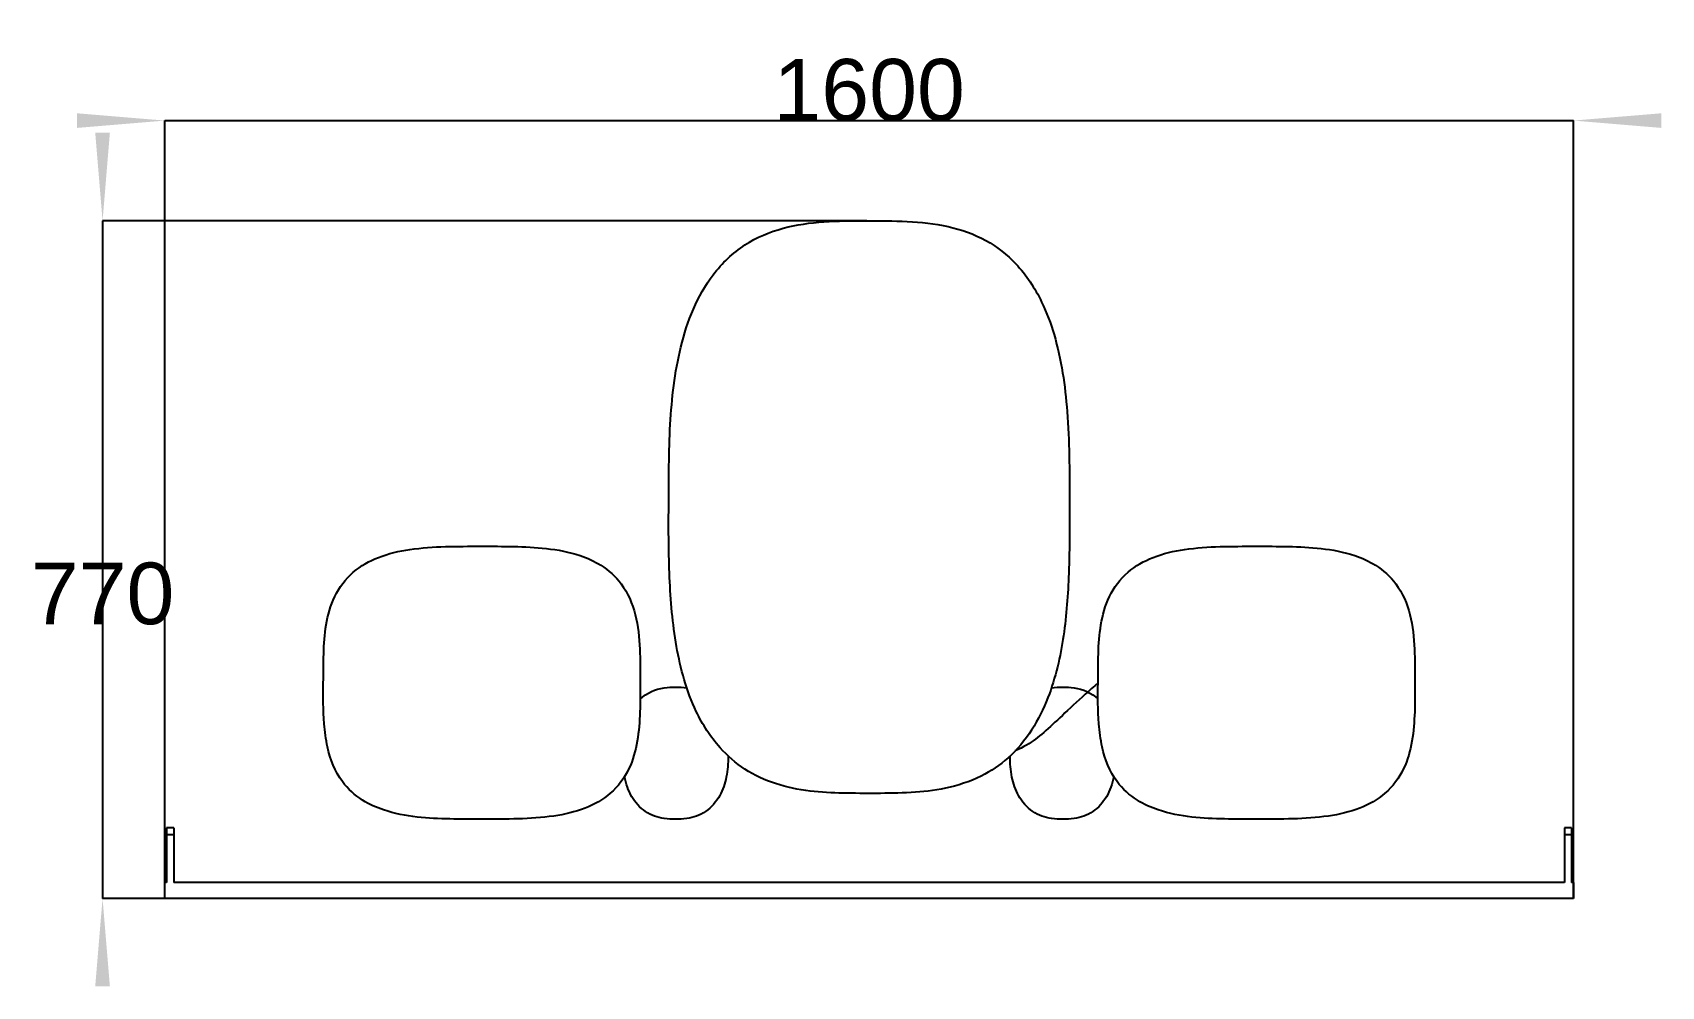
# Model space of a CAD drawing. Header units: millimetres. Extents: x 19 to 345, y 54 to 272.
# Drawn here: x 252.5 to 345, y 100.8 to 154.9 of the extents above; entities that cross this region are included whole.
import ezdxf
from ezdxf.enums import TextEntityAlignment as Align

# ---------------------------------------------------------------- set-up
doc = ezdxf.new("R2010")
doc.units = ezdxf.units.MM
doc.layers.get('0').update_dxf_attribs({"linetype": 'CONTINUOUS'})
for name, color, linetype in [('DimExtent066', 7, 'CONTINUOUS'), ('DimExtent067', 7, 'CONTINUOUS'), ('S06_Bodywork_SecH', 7, 'CONTINUOUS')]:
    doc.layers.add(name, color=color, linetype=linetype)
doc.styles.get("Standard").update_dxf_attribs({"font": 'arial.ttf'})
doc.dimstyles.get("Standard").update_dxf_attribs({"dimscale": 0, "dimtxt": 2.5, "dimasz": 2.5, "dimexe": 1.25, "dimexo": 0.625, "dimtad": 1, "dimtxsty": 'STANDARD', "dimcen": 2.5, "dimazin": 3, "dimtfac": 1, "dimtmove": 0, "dimatfit": 3})

# ---------------------------------------------------------------- blocks, each defined once
blk = doc.blocks.new('*DimExtent066')
at = {"color": 0}
for points in [[(255, 150.354), (255, 149.521), (260, 149.938)], [(345, 150.354), (345, 149.521), (340, 149.938)]]:
    blk.add_solid(points, dxfattribs=at)
at = {"layer": 'DimExtent066'}
for p, q in [((260, 105.754), (260, 149.938)), ((260, 149.938), (340, 149.938)), ((340, 105.754), (340, 149.938))]:
    blk.add_line(p, q, dxfattribs=at)
blk.add_text('1600', height=3.5, dxfattribs=at).set_placement((300, 149.938), align=Align.CENTER)
blk = doc.blocks.new('*DimExtent067')
at = {"color": 0}
for points in [[(256.044, 149.246), (256.877, 149.246), (256.461, 144.246)], [(256.044, 100.754), (256.877, 100.754), (256.461, 105.754)]]:
    blk.add_solid(points, dxfattribs=at)
at = {"layer": 'DimExtent067'}
for p, q in [((299.861, 144.246), (256.461, 144.246)), ((256.461, 144.246), (256.461, 105.754)), ((340, 105.754), (256.461, 105.754))]:
    blk.add_line(p, q, dxfattribs=at)
blk.add_text('770', height=3.5, dxfattribs=at).set_placement((256.461, 121.329), align=Align.CENTER)

msp = doc.modelspace()

# ---------------------------------------------------------------- linework, layer by layer
at = {"layer": 'S06_Bodywork_SecH'}
for p, q in [((260.1, 109.754), (260.1, 109.385)), ((260.5, 109.754), (260.1, 109.754)), ((260.1, 109.754), (260.1, 109.385)), ((260.1, 109.385), (260.1, 106.654)), ((260.1, 109.385), (260.5, 109.385)), ((260.1, 109.385), (260.1, 106.654)), ((260.1, 109.385), (260.5, 109.385)), ((260.5, 109.754), (260.5, 109.385)), ((260.5, 109.754), (260.5, 109.385)), ((260.5, 109.385), (260.5, 106.654)), ((260.5, 109.385), (260.5, 106.654)), ((339.5, 109.754), (339.5, 109.385)), ((339.9, 109.754), (339.5, 109.754)), ((339.5, 109.754), (339.5, 109.385)), ((339.5, 109.385), (339.5, 106.654)), ((339.5, 109.385), (339.9, 109.385)), ((339.5, 109.385), (339.5, 106.654)), ((339.5, 109.385), (339.9, 109.385)), ((339.9, 109.754), (339.9, 109.385)), ((339.9, 109.754), (339.9, 109.385)), ((339.9, 109.385), (339.9, 106.654)), ((339.9, 109.385), (339.9, 106.654)), ((260, 105.754), (260, 106.654)), ((260.1, 106.654), (260, 106.654)), ((260, 105.754), (260, 106.654)), ((260.1, 106.654), (260, 106.654)), ((339.5, 106.654), (260.5, 106.654)), ((339.5, 106.654), (260.5, 106.654)), ((340, 106.654), (339.9, 106.654)), ((340, 106.654), (339.9, 106.654)), ((340, 106.654), (340, 105.754)), ((340, 106.654), (340, 105.754)), ((340, 105.754), (260, 105.754)), ((340, 105.754), (260, 105.754))]:
    msp.add_line(p, q, dxfattribs=at)
for points, knots in [([(288.616, 127.984), (288.607, 126.653), (288.611, 125.321), (288.669, 123.992), (288.727, 122.677), (288.832, 121.362), (289.061, 120.065), (289.287, 118.796), (289.629, 117.539), (290.185, 116.372), (290.539, 115.631), (290.983, 114.929), (291.531, 114.316), (291.947, 113.849), (292.425, 113.436), (292.949, 113.095), (293.487, 112.745), (294.075, 112.473), (294.684, 112.273), (295.321, 112.064), (295.982, 111.934), (296.646, 111.853), (297.893, 111.703), (299.151, 111.724), (300.404, 111.722), (301.718, 111.723), (303.044, 111.744), (304.336, 112.013), (305.034, 112.158), (305.719, 112.38), (306.358, 112.699), (306.913, 112.975), (307.43, 113.326), (307.892, 113.739), (308.928, 114.661), (309.661, 115.878), (310.156, 117.164), (310.591, 118.293), (310.861, 119.48), (311.038, 120.676), (311.211, 121.848), (311.295, 123.031), (311.339, 124.215), (311.365, 124.958), (311.379, 125.702), (311.381, 126.445), (311.382, 126.774), (311.383, 127.102), (311.384, 127.43), (311.384, 127.54), (311.384, 127.649), (311.384, 127.758), (311.384, 127.772), (311.384, 127.789), (311.384, 127.808), (311.384, 127.831), (311.384, 127.864), (311.384, 127.909), (311.384, 127.969), (311.384, 127.995), (311.384, 128.041), (311.384, 128.082), (311.384, 128.145), (311.384, 128.162), (311.384, 128.234), (311.384, 128.306), (311.384, 128.378), (311.384, 130.055), (311.376, 131.735), (311.246, 133.409), (311.13, 134.885), (310.921, 136.36), (310.502, 137.782), (310.317, 138.417), (310.083, 139.032), (309.799, 139.629), (309.418, 140.42), (308.933, 141.165), (308.329, 141.803), (307.836, 142.327), (307.262, 142.775), (306.632, 143.123), (305.961, 143.496), (305.231, 143.755), (304.483, 143.922), (302.954, 144.264), (301.379, 144.245), (299.821, 144.246), (299.024, 144.246), (298.226, 144.243), (297.43, 144.188), (296.65, 144.133), (295.872, 144.027), (295.116, 143.823), (294.352, 143.617), (293.613, 143.305), (292.949, 142.872), (292.253, 142.421), (291.644, 141.841), (291.143, 141.181), (290.227, 139.975), (289.667, 138.538), (289.308, 137.076), (288.957, 135.636), (288.789, 134.157), (288.705, 132.679), (288.617, 131.116), (288.626, 129.549), (288.616, 127.984)], [0, 0, 0, 0, 0.031006, 0.031006, 0.031006, 0.061671, 0.061671, 0.061671, 0.091739, 0.091739, 0.091739, 0.110888, 0.110888, 0.110888, 0.125461, 0.125461, 0.125461, 0.140411, 0.140411, 0.140411, 0.156017, 0.156017, 0.156017, 0.185234, 0.185234, 0.185234, 0.215907, 0.215907, 0.215907, 0.232537, 0.232537, 0.232537, 0.24697, 0.24697, 0.24697, 0.279153, 0.279153, 0.279153, 0.307329, 0.307329, 0.307329, 0.334923, 0.334923, 0.334923, 0.35225, 0.35225, 0.35225, 0.359897, 0.359897, 0.359897, 0.362446, 0.362446, 0.362446, 0.362849, 0.362849, 0.362849, 0.363252, 0.363252, 0.363252, 0.363838, 0.363838, 0.363838, 0.364424, 0.364424, 0.364424, 0.367358, 0.367358, 0.367358, 0.43585, 0.43585, 0.43585, 0.496308, 0.496308, 0.496308, 0.523217, 0.523217, 0.523217, 0.55906, 0.55906, 0.55906, 0.588423, 0.588423, 0.588423, 0.619726, 0.619726, 0.619726, 0.683428, 0.683428, 0.683428, 0.715976, 0.715976, 0.715976, 0.747893, 0.747893, 0.747893, 0.780217, 0.780217, 0.780217, 0.814039, 0.814039, 0.814039, 0.87564, 0.87564, 0.87564, 0.936101, 0.936101, 0.936101, 1, 1, 1, 1]), ([(288.616, 127.984), (288.607, 126.653), (288.611, 125.321), (288.669, 123.992), (288.727, 122.677), (288.832, 121.362), (289.061, 120.065), (289.287, 118.796), (289.629, 117.539), (290.185, 116.372), (290.539, 115.631), (290.983, 114.929), (291.531, 114.316), (291.947, 113.849), (292.425, 113.436), (292.949, 113.095), (293.487, 112.745), (294.075, 112.473), (294.684, 112.273), (295.321, 112.064), (295.982, 111.934), (296.646, 111.853), (297.893, 111.703), (299.151, 111.724), (300.404, 111.722), (301.718, 111.723), (303.044, 111.744), (304.336, 112.013), (305.034, 112.158), (305.719, 112.38), (306.358, 112.699), (306.913, 112.975), (307.43, 113.326), (307.892, 113.739), (308.928, 114.661), (309.661, 115.878), (310.156, 117.164), (310.591, 118.293), (310.861, 119.48), (311.038, 120.676), (311.211, 121.848), (311.295, 123.031), (311.339, 124.215), (311.365, 124.958), (311.379, 125.702), (311.381, 126.445), (311.382, 126.774), (311.383, 127.102), (311.384, 127.43), (311.384, 127.54), (311.384, 127.649), (311.384, 127.758), (311.384, 127.772), (311.384, 127.789), (311.384, 127.808), (311.384, 127.831), (311.384, 127.864), (311.384, 127.909), (311.384, 127.969), (311.384, 127.995), (311.384, 128.041), (311.384, 128.082), (311.384, 128.145), (311.384, 128.162), (311.384, 128.234), (311.384, 128.306), (311.384, 128.378), (311.384, 130.055), (311.376, 131.735), (311.246, 133.409), (311.13, 134.885), (310.921, 136.36), (310.502, 137.782), (310.317, 138.417), (310.083, 139.032), (309.799, 139.629), (309.418, 140.42), (308.933, 141.165), (308.329, 141.803), (307.836, 142.327), (307.262, 142.775), (306.632, 143.123), (305.961, 143.496), (305.231, 143.755), (304.483, 143.922), (302.954, 144.264), (301.379, 144.245), (299.821, 144.246), (299.024, 144.246), (298.226, 144.243), (297.43, 144.188), (296.65, 144.133), (295.872, 144.027), (295.116, 143.823), (294.352, 143.617), (293.613, 143.305), (292.949, 142.872), (292.253, 142.421), (291.644, 141.841), (291.143, 141.181), (290.227, 139.975), (289.667, 138.538), (289.308, 137.076), (288.957, 135.636), (288.789, 134.157), (288.705, 132.679), (288.617, 131.116), (288.626, 129.549), (288.616, 127.984)], [0, 0, 0, 0, 0.031006, 0.031006, 0.031006, 0.061671, 0.061671, 0.061671, 0.091739, 0.091739, 0.091739, 0.110888, 0.110888, 0.110888, 0.125461, 0.125461, 0.125461, 0.140411, 0.140411, 0.140411, 0.156017, 0.156017, 0.156017, 0.185234, 0.185234, 0.185234, 0.215907, 0.215907, 0.215907, 0.232537, 0.232537, 0.232537, 0.24697, 0.24697, 0.24697, 0.279153, 0.279153, 0.279153, 0.307329, 0.307329, 0.307329, 0.334923, 0.334923, 0.334923, 0.35225, 0.35225, 0.35225, 0.359897, 0.359897, 0.359897, 0.362446, 0.362446, 0.362446, 0.362849, 0.362849, 0.362849, 0.363252, 0.363252, 0.363252, 0.363838, 0.363838, 0.363838, 0.364424, 0.364424, 0.364424, 0.367358, 0.367358, 0.367358, 0.43585, 0.43585, 0.43585, 0.496308, 0.496308, 0.496308, 0.523217, 0.523217, 0.523217, 0.55906, 0.55906, 0.55906, 0.588423, 0.588423, 0.588423, 0.619726, 0.619726, 0.619726, 0.683428, 0.683428, 0.683428, 0.715976, 0.715976, 0.715976, 0.747893, 0.747893, 0.747893, 0.780217, 0.780217, 0.780217, 0.814039, 0.814039, 0.814039, 0.87564, 0.87564, 0.87564, 0.936101, 0.936101, 0.936101, 1, 1, 1, 1]), ([(269, 118.004), (268.989, 117.227), (268.99, 116.449), (269.051, 115.674), (269.086, 115.232), (269.14, 114.79), (269.234, 114.356), (269.385, 113.653), (269.653, 112.966), (270.086, 112.387), (270.398, 111.967), (270.791, 111.61), (271.234, 111.333), (271.604, 111.099), (272.007, 110.918), (272.421, 110.779), (273.04, 110.571), (273.684, 110.452), (274.331, 110.378), (275.564, 110.241), (276.807, 110.255), (278.046, 110.254), (279.393, 110.256), (280.747, 110.24), (282.084, 110.432), (282.694, 110.522), (283.3, 110.661), (283.875, 110.886), (284.389, 111.088), (284.878, 111.363), (285.297, 111.724), (285.744, 112.108), (286.104, 112.591), (286.356, 113.124), (286.589, 113.615), (286.736, 114.143), (286.829, 114.677), (287.018, 115.787), (286.999, 116.917), (287, 118.039), (287, 118.665), (287.004, 119.292), (286.974, 119.918), (286.941, 120.576), (286.875, 121.236), (286.714, 121.875), (286.557, 122.5), (286.3, 123.105), (285.914, 123.622), (285.602, 124.042), (285.209, 124.398), (284.766, 124.676), (284.396, 124.91), (283.993, 125.091), (283.579, 125.23), (282.96, 125.438), (282.316, 125.557), (281.669, 125.631), (280.436, 125.768), (279.193, 125.754), (277.954, 125.754), (276.607, 125.753), (275.253, 125.769), (273.916, 125.577), (273.306, 125.486), (272.7, 125.348), (272.125, 125.122), (271.611, 124.921), (271.122, 124.646), (270.703, 124.285), (270.258, 123.903), (269.901, 123.424), (269.649, 122.895), (269.407, 122.39), (269.258, 121.844), (269.164, 121.293), (268.981, 120.206), (269.016, 119.101), (269, 118.004)], [0, 0, 0, 0, 0.040667, 0.040667, 0.040667, 0.063885, 0.063885, 0.063885, 0.101609, 0.101609, 0.101609, 0.128937, 0.128937, 0.128937, 0.151849, 0.151849, 0.151849, 0.185944, 0.185944, 0.185944, 0.250804, 0.250804, 0.250804, 0.321361, 0.321361, 0.321361, 0.353662, 0.353662, 0.353662, 0.382582, 0.382582, 0.382582, 0.413415, 0.413415, 0.413415, 0.441827, 0.441827, 0.441827, 0.500604, 0.500604, 0.500604, 0.533391, 0.533391, 0.533391, 0.567882, 0.567882, 0.567882, 0.601608, 0.601608, 0.601608, 0.628936, 0.628936, 0.628936, 0.651849, 0.651849, 0.651849, 0.685944, 0.685944, 0.685944, 0.750803, 0.750803, 0.750803, 0.821359, 0.821359, 0.821359, 0.85366, 0.85366, 0.85366, 0.88258, 0.88258, 0.88258, 0.913213, 0.913213, 0.913213, 0.942515, 0.942515, 0.942515, 1, 1, 1, 1]), ([(269, 118.004), (268.989, 117.227), (268.99, 116.449), (269.051, 115.674), (269.086, 115.232), (269.14, 114.79), (269.234, 114.356), (269.385, 113.653), (269.653, 112.966), (270.086, 112.387), (270.398, 111.967), (270.791, 111.61), (271.234, 111.333), (271.604, 111.099), (272.007, 110.918), (272.421, 110.779), (273.04, 110.571), (273.684, 110.452), (274.331, 110.378), (275.564, 110.241), (276.807, 110.255), (278.046, 110.254), (279.393, 110.256), (280.747, 110.24), (282.084, 110.432), (282.694, 110.522), (283.3, 110.661), (283.875, 110.886), (284.389, 111.088), (284.878, 111.363), (285.297, 111.724), (285.744, 112.108), (286.104, 112.591), (286.356, 113.124), (286.589, 113.615), (286.736, 114.143), (286.829, 114.677), (287.018, 115.787), (286.999, 116.917), (287, 118.039), (287, 118.665), (287.004, 119.292), (286.974, 119.918), (286.941, 120.576), (286.875, 121.236), (286.714, 121.875), (286.557, 122.5), (286.3, 123.105), (285.914, 123.622), (285.602, 124.042), (285.209, 124.398), (284.766, 124.676), (284.396, 124.91), (283.993, 125.091), (283.579, 125.23), (282.96, 125.438), (282.316, 125.557), (281.669, 125.631), (280.436, 125.768), (279.193, 125.754), (277.954, 125.754), (276.607, 125.753), (275.253, 125.769), (273.916, 125.577), (273.306, 125.486), (272.7, 125.348), (272.125, 125.122), (271.611, 124.921), (271.122, 124.646), (270.703, 124.285), (270.258, 123.903), (269.901, 123.424), (269.649, 122.895), (269.407, 122.39), (269.258, 121.844), (269.164, 121.293), (268.981, 120.206), (269.016, 119.101), (269, 118.004)], [0, 0, 0, 0, 0.040667, 0.040667, 0.040667, 0.063885, 0.063885, 0.063885, 0.101609, 0.101609, 0.101609, 0.128937, 0.128937, 0.128937, 0.151849, 0.151849, 0.151849, 0.185944, 0.185944, 0.185944, 0.250804, 0.250804, 0.250804, 0.321361, 0.321361, 0.321361, 0.353662, 0.353662, 0.353662, 0.382582, 0.382582, 0.382582, 0.413415, 0.413415, 0.413415, 0.441827, 0.441827, 0.441827, 0.500604, 0.500604, 0.500604, 0.533391, 0.533391, 0.533391, 0.567882, 0.567882, 0.567882, 0.601608, 0.601608, 0.601608, 0.628936, 0.628936, 0.628936, 0.651849, 0.651849, 0.651849, 0.685944, 0.685944, 0.685944, 0.750803, 0.750803, 0.750803, 0.821359, 0.821359, 0.821359, 0.85366, 0.85366, 0.85366, 0.88258, 0.88258, 0.88258, 0.913213, 0.913213, 0.913213, 0.942515, 0.942515, 0.942515, 1, 1, 1, 1]), ([(313, 118.004), (312.989, 117.227), (312.99, 116.449), (313.051, 115.674), (313.086, 115.232), (313.14, 114.79), (313.234, 114.356), (313.385, 113.653), (313.653, 112.966), (314.086, 112.387), (314.398, 111.967), (314.791, 111.61), (315.234, 111.333), (315.604, 111.099), (316.007, 110.918), (316.421, 110.779), (317.04, 110.571), (317.684, 110.452), (318.331, 110.378), (319.564, 110.241), (320.807, 110.255), (322.046, 110.254), (323.393, 110.256), (324.747, 110.24), (326.084, 110.432), (326.694, 110.522), (327.3, 110.661), (327.875, 110.886), (328.389, 111.088), (328.878, 111.363), (329.297, 111.724), (329.744, 112.108), (330.104, 112.591), (330.356, 113.124), (330.589, 113.615), (330.736, 114.143), (330.829, 114.677), (331.018, 115.787), (330.999, 116.917), (331, 118.039), (331, 118.665), (331.004, 119.292), (330.974, 119.918), (330.941, 120.576), (330.875, 121.236), (330.714, 121.875), (330.557, 122.5), (330.3, 123.105), (329.914, 123.622), (329.602, 124.042), (329.209, 124.398), (328.766, 124.676), (328.396, 124.91), (327.993, 125.091), (327.579, 125.23), (326.96, 125.438), (326.316, 125.557), (325.669, 125.631), (324.436, 125.768), (323.193, 125.754), (321.954, 125.754), (320.607, 125.753), (319.253, 125.769), (317.916, 125.577), (317.306, 125.486), (316.7, 125.348), (316.125, 125.122), (315.611, 124.921), (315.122, 124.646), (314.703, 124.285), (314.258, 123.903), (313.901, 123.424), (313.649, 122.895), (313.407, 122.39), (313.258, 121.844), (313.164, 121.293), (312.981, 120.206), (313.016, 119.101), (313, 118.004)], [0, 0, 0, 0, 0.040667, 0.040667, 0.040667, 0.063885, 0.063885, 0.063885, 0.101609, 0.101609, 0.101609, 0.128937, 0.128937, 0.128937, 0.151849, 0.151849, 0.151849, 0.185944, 0.185944, 0.185944, 0.250804, 0.250804, 0.250804, 0.321361, 0.321361, 0.321361, 0.353662, 0.353662, 0.353662, 0.382582, 0.382582, 0.382582, 0.413415, 0.413415, 0.413415, 0.441827, 0.441827, 0.441827, 0.500604, 0.500604, 0.500604, 0.533391, 0.533391, 0.533391, 0.567882, 0.567882, 0.567882, 0.601608, 0.601608, 0.601608, 0.628936, 0.628936, 0.628936, 0.651849, 0.651849, 0.651849, 0.685944, 0.685944, 0.685944, 0.750803, 0.750803, 0.750803, 0.821359, 0.821359, 0.821359, 0.85366, 0.85366, 0.85366, 0.88258, 0.88258, 0.88258, 0.913213, 0.913213, 0.913213, 0.942515, 0.942515, 0.942515, 1, 1, 1, 1]), ([(313, 118.004), (312.989, 117.227), (312.99, 116.449), (313.051, 115.674), (313.086, 115.232), (313.14, 114.79), (313.234, 114.356), (313.385, 113.653), (313.653, 112.966), (314.086, 112.387), (314.398, 111.967), (314.791, 111.61), (315.234, 111.333), (315.604, 111.099), (316.007, 110.918), (316.421, 110.779), (317.04, 110.571), (317.684, 110.452), (318.331, 110.378), (319.564, 110.241), (320.807, 110.255), (322.046, 110.254), (323.393, 110.256), (324.747, 110.24), (326.084, 110.432), (326.694, 110.522), (327.3, 110.661), (327.875, 110.886), (328.389, 111.088), (328.878, 111.363), (329.297, 111.724), (329.744, 112.108), (330.104, 112.591), (330.356, 113.124), (330.589, 113.615), (330.736, 114.143), (330.829, 114.677), (331.018, 115.787), (330.999, 116.917), (331, 118.039), (331, 118.665), (331.004, 119.292), (330.974, 119.918), (330.941, 120.576), (330.875, 121.236), (330.714, 121.875), (330.557, 122.5), (330.3, 123.105), (329.914, 123.622), (329.602, 124.042), (329.209, 124.398), (328.766, 124.676), (328.396, 124.91), (327.993, 125.091), (327.579, 125.23), (326.96, 125.438), (326.316, 125.557), (325.669, 125.631), (324.436, 125.768), (323.193, 125.754), (321.954, 125.754), (320.607, 125.753), (319.253, 125.769), (317.916, 125.577), (317.306, 125.486), (316.7, 125.348), (316.125, 125.122), (315.611, 124.921), (315.122, 124.646), (314.703, 124.285), (314.258, 123.903), (313.901, 123.424), (313.649, 122.895), (313.407, 122.39), (313.258, 121.844), (313.164, 121.293), (312.981, 120.206), (313.016, 119.101), (313, 118.004)], [0, 0, 0, 0, 0.040667, 0.040667, 0.040667, 0.063885, 0.063885, 0.063885, 0.101609, 0.101609, 0.101609, 0.128937, 0.128937, 0.128937, 0.151849, 0.151849, 0.151849, 0.185944, 0.185944, 0.185944, 0.250804, 0.250804, 0.250804, 0.321361, 0.321361, 0.321361, 0.353662, 0.353662, 0.353662, 0.382582, 0.382582, 0.382582, 0.413415, 0.413415, 0.413415, 0.441827, 0.441827, 0.441827, 0.500604, 0.500604, 0.500604, 0.533391, 0.533391, 0.533391, 0.567882, 0.567882, 0.567882, 0.601608, 0.601608, 0.601608, 0.628936, 0.628936, 0.628936, 0.651849, 0.651849, 0.651849, 0.685944, 0.685944, 0.685944, 0.750803, 0.750803, 0.750803, 0.821359, 0.821359, 0.821359, 0.85366, 0.85366, 0.85366, 0.88258, 0.88258, 0.88258, 0.913213, 0.913213, 0.913213, 0.942515, 0.942515, 0.942515, 1, 1, 1, 1]), ([(286.999, 117.08), (287.369, 117.432), (287.857, 117.647), (288.361, 117.716), (288.572, 117.744), (288.786, 117.757), (289, 117.754), (289.217, 117.757), (289.432, 117.744), (289.646, 117.715)], [0.1514309, 0.1514309, 0.1514309, 0.1514309, 0.2208453, 0.2208453, 0.2208453, 0.25, 0.25, 0.25, 0.2794601, 0.2794601, 0.2794601, 0.2794601]), ([(313, 118.004), (312.504, 117.559), (312.025, 117.125), (311.591, 116.724), (311.158, 116.322), (310.768, 115.959), (310.422, 115.637), (310.073, 115.315), (309.767, 115.04), (309.445, 114.798), (309.121, 114.556), (308.782, 114.348), (308.299, 114.132)], [0.5816221, 0.5816221, 0.5816221, 0.5816221, 0.6813936, 0.6813936, 0.6813936, 0.7811651, 0.7811651, 0.7811651, 0.8809366, 0.8809366, 0.8809366, 0.9807082, 0.9807082, 0.9807082, 0.9807082]), ([(313, 118.004), (312.504, 117.559), (312.025, 117.125), (311.591, 116.724), (311.158, 116.322), (310.768, 115.959), (310.422, 115.637), (310.073, 115.315), (309.767, 115.04), (309.445, 114.798), (309.121, 114.556), (308.782, 114.348), (308.299, 114.132)], [0.5816221, 0.5816221, 0.5816221, 0.5816221, 0.6813936, 0.6813936, 0.6813936, 0.7811651, 0.7811651, 0.7811651, 0.8809366, 0.8809366, 0.8809366, 0.9807082, 0.9807082, 0.9807082, 0.9807082]), ([(310.354, 117.715), (310.568, 117.744), (310.783, 117.757), (311, 117.754), (311.214, 117.757), (311.428, 117.744), (311.639, 117.716), (312.14, 117.647), (312.626, 117.434), (312.996, 117.086)], [0.2205406, 0.2205406, 0.2205406, 0.2205406, 0.25, 0.25, 0.25, 0.2791547, 0.2791547, 0.2791547, 0.3482122, 0.3482122, 0.3482122, 0.3482122]), ([(291.999, 113.838), (291.995, 113.436), (291.968, 113.034), (291.887, 112.64), (291.812, 112.277), (291.694, 111.921), (291.514, 111.596), (291.318, 111.239), (291.045, 110.921), (290.706, 110.693), (290.388, 110.477), (290.018, 110.347), (289.639, 110.293), (289.428, 110.265), (289.214, 110.252), (289, 110.254), (288.786, 110.252), (288.572, 110.265), (288.361, 110.293), (287.982, 110.347), (287.612, 110.477), (287.294, 110.693), (286.976, 110.906), (286.716, 111.199), (286.524, 111.529), (286.318, 111.881), (286.186, 112.272), (286.107, 112.67)], [0.5075901, 0.5075901, 0.5075901, 0.5075901, 0.5623831, 0.5623831, 0.5623831, 0.6129997, 0.6129997, 0.6129997, 0.6686435, 0.6686435, 0.6686435, 0.7208453, 0.7208453, 0.7208453, 0.75, 0.75, 0.75, 0.7791547, 0.7791547, 0.7791547, 0.8313565, 0.8313565, 0.8313565, 0.8835066, 0.8835066, 0.8835066, 0.9389875, 0.9389875, 0.9389875, 0.9389875]), ([(313.893, 112.67), (313.814, 112.272), (313.682, 111.881), (313.476, 111.529), (313.284, 111.199), (313.024, 110.906), (312.706, 110.693), (312.388, 110.477), (312.018, 110.347), (311.639, 110.293), (311.428, 110.265), (311.214, 110.252), (311, 110.254), (310.786, 110.252), (310.572, 110.265), (310.361, 110.293), (309.982, 110.347), (309.612, 110.477), (309.294, 110.693), (308.955, 110.921), (308.682, 111.239), (308.486, 111.596), (308.306, 111.921), (308.188, 112.277), (308.113, 112.64), (308.031, 113.034), (308.006, 113.437), (308.002, 113.838)], [0.5610113, 0.5610113, 0.5610113, 0.5610113, 0.6164934, 0.6164934, 0.6164934, 0.6686435, 0.6686435, 0.6686435, 0.7208453, 0.7208453, 0.7208453, 0.75, 0.75, 0.75, 0.7791547, 0.7791547, 0.7791547, 0.8313565, 0.8313565, 0.8313565, 0.8870003, 0.8870003, 0.8870003, 0.9376169, 0.9376169, 0.9376169, 0.9924187, 0.9924187, 0.9924187, 0.9924187])]:
    msp.add_open_spline(points, degree=3, knots=knots, dxfattribs=at)

# ---------------------------------------------------------------- dimensions: what is measured, and where the dimension line sits
at = {"layer": 'DimExtent066'}
dim = msp.add_linear_dim(base=(300, 149.938), p1=(260, 105.754), p2=(340, 105.754), text='1600', dimstyle='STANDARD', dxfattribs=at)
dim.commit()
dim.dimension.update_dxf_attribs({"geometry": '*DimExtent066', "text_midpoint": (300, 154.938)})
at = {"layer": 'DimExtent067'}
dim = msp.add_linear_dim(base=(256.461, 121.329), p1=(299.861, 144.246), p2=(340, 105.754), angle=90, text='770', dimstyle='STANDARD', dxfattribs=at)
dim.commit()
dim.dimension.update_dxf_attribs({"geometry": '*DimExtent067', "text_midpoint": (253, 124.938)})

doc.saveas('drawing.dxf')
